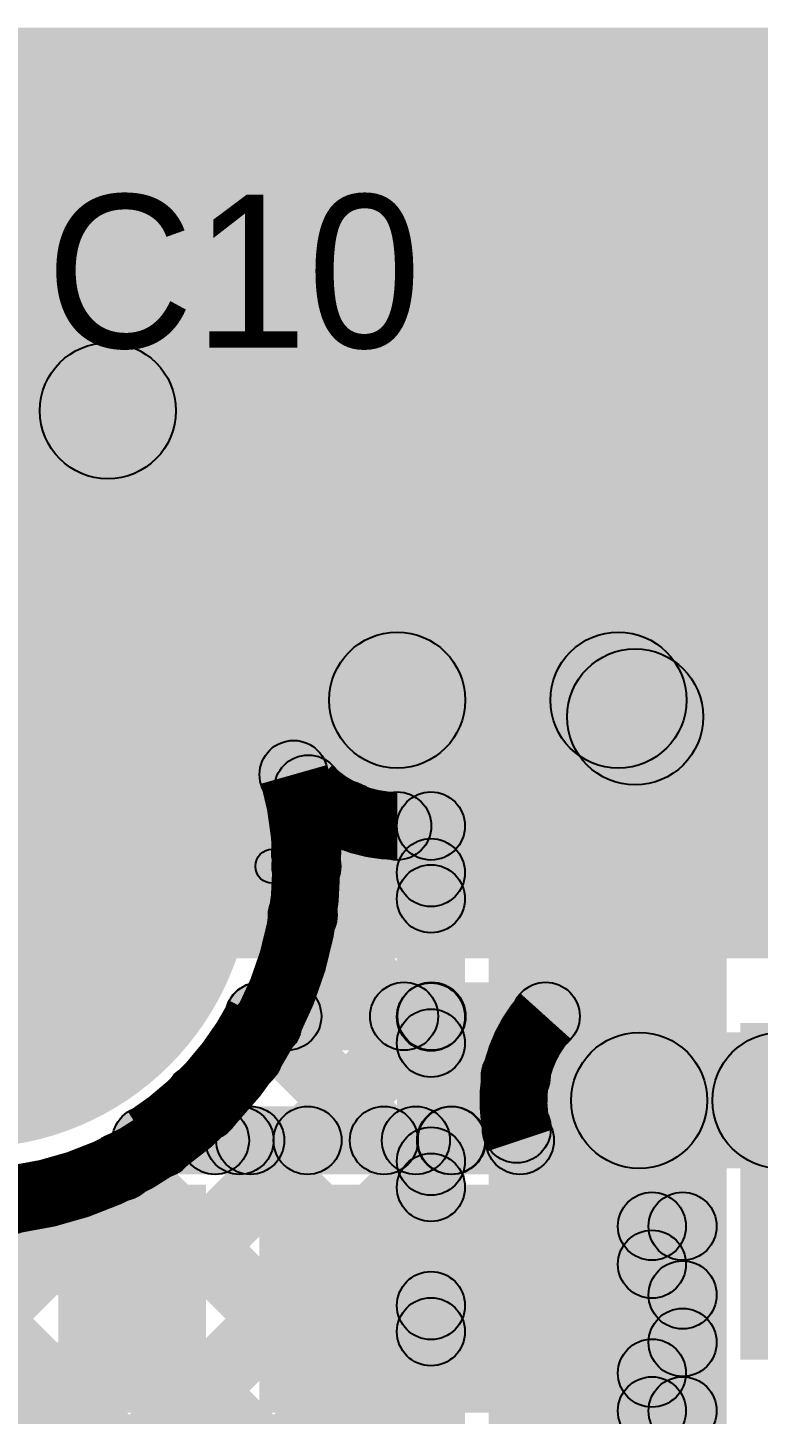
# Model space of a CAD drawing. Header units: millimetres. Extents: x 1.65 to 3.65, y 2.62 to 4.07.
# Drawn here: x 2.6854 to 2.9002, y 3.663 to 4.0706 of the extents above; entities that cross this region are included whole.
import ezdxf

# ---------------------------------------------------------------- set-up
doc = ezdxf.new("R2010")
doc.units = ezdxf.units.MM
doc.header["$MEASUREMENT"] = 0
for name, color, linetype in [('BottomLayer', 5, 'Continuous'), ('BottomSolder', 6, 'Continuous'), ('PadHoleLayer', 156, 'Continuous'), ('TopLayer', 1, 'Continuous'), ('TopOverlay', 2, 'Continuous'), ('TopPaste', 8, 'Continuous'), ('TopSolder', 216, 'Continuous'), ('ViaHoleLayer', 16, 'Continuous')]:
    doc.layers.add(name, color=color, linetype=linetype)

# ---------------------------------------------------------------- blocks, each defined once
blk = doc.blocks.new('ESP32_S2_WROOM_4MB__4')
at = {"layer": 'TopLayer'}
for points in [[(0.31496, -0.29232), (0.37402, -0.29232), (0.37402, -0.32776), (0.31496, -0.32776)], [(0.31496, -0.35138), (0.37402, -0.35138), (0.37402, -0.38681), (0.31496, -0.38681)], [(0.31496, -0.41043), (0.37402, -0.41043), (0.37402, -0.44587), (0.31496, -0.44587)]]:
    blk.add_hatch(color=1, dxfattribs=at).paths.add_polyline_path(points)
at = {"layer": 'TopPaste'}
for points in [[(0.31496, -0.29232), (0.37402, -0.29232), (0.37402, -0.32776), (0.31496, -0.32776)], [(0.31496, -0.35138), (0.37402, -0.35138), (0.37402, -0.38681), (0.31496, -0.38681)], [(0.31496, -0.41043), (0.37402, -0.41043), (0.37402, -0.44587), (0.31496, -0.44587)]]:
    blk.add_hatch(color=8, dxfattribs=at).paths.add_polyline_path(points)
at = {"layer": 'TopSolder'}
for points in [[(0.31096, -0.28832), (0.37802, -0.28832), (0.37802, -0.33176), (0.31096, -0.33176)], [(0.31096, -0.34738), (0.37802, -0.34738), (0.37802, -0.39081), (0.31096, -0.39081)], [(0.31096, -0.40643), (0.37802, -0.40643), (0.37802, -0.44987), (0.31096, -0.44987)]]:
    blk.add_hatch(color=216, dxfattribs=at).paths.add_polyline_path(points)
blk = doc.blocks.new('SW_420_9')
at = {"layer": 'BottomLayer'}
h = blk.add_hatch(color=5, dxfattribs=at)
edge = h.paths.add_edge_path()
edge.add_arc((-0.30315, 0), 0.03937, 0, 360)
at = {"layer": 'BottomSolder'}
h = blk.add_hatch(color=6, dxfattribs=at)
edge = h.paths.add_edge_path()
edge.add_arc((-0.30315, 0), 0.04337, 0, 360)
at = {"layer": 'PadHoleLayer'}
h = blk.add_hatch(color=156, dxfattribs=at)
edge = h.paths.add_edge_path()
edge.add_arc((-0.30315, 0), 0.01969, 0, 360)
at = {"layer": 'TopLayer'}
h = blk.add_hatch(color=1, dxfattribs=at)
edge = h.paths.add_edge_path()
edge.add_arc((-0.30315, 0), 0.03937, 0, 360)
at = {"layer": 'TopSolder'}
h = blk.add_hatch(color=216, dxfattribs=at)
edge = h.paths.add_edge_path()
edge.add_arc((-0.30315, 0), 0.04337, 0, 360)

msp = doc.modelspace()

# ---------------------------------------------------------------- hatches: boundary and pattern name
at = {"layer": 'BottomLayer'}
for points in [[(2.563, 4.017), (3.6424, 4.017), (3.6424, 4.0706), (2.563, 4.0706)], [(2.793, 3.924), (3.383, 3.924), (3.383, 4.022), (2.793, 4.022)], [(2.611, 3.938), (2.611, 3.978), (2.709, 3.978), (2.709, 3.938)], [(2.69486, 3.94386), (2.72314, 3.97214), (2.80822, 3.88707), (2.77993, 3.85878)], [(2.79407, 3.85293), (2.79407, 3.89293), (2.85911, 3.89293), (2.85911, 3.85293)], [(2.821, 3.39), (2.891, 3.39), (2.891, 3.893), (2.821, 3.893)], [(2.84496, 3.85878), (2.87325, 3.88707), (2.87817, 3.88214), (2.84989, 3.85386)], [(2.75654, 3.844), (2.77068, 3.85814), (2.77498, 3.85383), (2.76084, 3.83969)], [(2.77436, 3.82088), (2.76022, 3.83502), (2.77157, 3.84637), (2.78571, 3.83223)], [(2.77261, 3.83177), (2.78675, 3.84591), (2.81107, 3.82159), (2.79693, 3.80745)], [(2.79407, 3.82593), (2.79407, 3.84593), (2.804, 3.84593), (2.804, 3.82593)], [(2.814, 3.63707), (2.794, 3.63707), (2.794, 3.83593), (2.814, 3.83593)], [(2.66862, 3.81909), (2.66862, 3.82909), (2.75736, 3.82909), (2.75736, 3.81909)], [(2.7572, 3.7613), (2.74306, 3.77544), (2.79693, 3.8293), (2.81107, 3.81516)], [(2.75925, 3.8027), (2.77339, 3.81685), (2.81107, 3.77916), (2.79693, 3.76502)], [(2.62704, 3.58871), (2.6129, 3.60285), (2.79693, 3.78688), (2.81107, 3.77274)], [(2.74878, 3.77075), (2.76292, 3.78489), (2.81107, 3.73674), (2.79693, 3.7226)], [(2.73063, 3.74647), (2.74477, 3.76061), (2.81107, 3.69431), (2.79693, 3.68017)], [(2.62704, 3.63113), (2.6129, 3.64527), (2.71728, 3.74965), (2.73142, 3.73551)], [(2.6547, 3.57394), (2.64055, 3.58808), (2.79693, 3.74445), (2.81107, 3.73031)], [(2.70588, 3.72879), (2.72002, 3.74293), (2.81107, 3.65188), (2.79693, 3.63774)], [(2.6242, 3.72562), (2.63834, 3.73976), (2.81107, 3.56703), (2.79693, 3.55289)], [(2.67326, 3.71898), (2.68741, 3.73312), (2.81107, 3.60946), (2.79693, 3.59532)], [(2.66326, 3.54007), (2.64912, 3.55421), (2.79693, 3.70203), (2.81107, 3.68788)]]:
    msp.add_hatch(color=5, dxfattribs=at).paths.add_polyline_path(points)
h = msp.add_hatch(color=5, dxfattribs=at)
edge = h.paths.add_edge_path()
edge.add_arc((2.709, 3.958), 0.02, 0, 360)
h = msp.add_hatch(color=5, dxfattribs=at)
edge = h.paths.add_edge_path()
edge.add_arc((2.709, 3.958), 0.02, 0, 360)
h = msp.add_hatch(color=5, dxfattribs=at)
edge = h.paths.add_edge_path()
edge.add_arc((2.66862, 3.82409), 0.07874, 0, 360)
h = msp.add_hatch(color=5, dxfattribs=at)
edge = h.paths.add_edge_path()
edge.add_arc((2.79407, 3.87293), 0.02, 0, 360)
h = msp.add_hatch(color=5, dxfattribs=at)
edge = h.paths.add_edge_path()
edge.add_arc((2.79407, 3.87293), 0.02, 0, 360)
h = msp.add_hatch(color=5, dxfattribs=at)
edge = h.paths.add_edge_path()
edge.add_arc((2.85911, 3.87293), 0.02, 0, 360)
h = msp.add_hatch(color=5, dxfattribs=at)
edge = h.paths.add_edge_path()
edge.add_arc((2.85911, 3.87293), 0.02, 0, 360)
h = msp.add_hatch(color=5, dxfattribs=at)
edge = h.paths.add_edge_path()
edge.add_arc((2.86403, 3.868), 0.02, 0, 360)
h = msp.add_hatch(color=5, dxfattribs=at)
edge = h.paths.add_edge_path()
edge.add_arc((2.76361, 3.85107), 0.01, 0, 360)
h = msp.add_hatch(color=5, dxfattribs=at)
edge = h.paths.add_edge_path()
edge.add_arc((2.76361, 3.85107), 0.01, 0, 360)
h = msp.add_hatch(color=5, dxfattribs=at)
edge = h.paths.add_edge_path()
edge.add_arc((2.76791, 3.84676), 0.01, 0, 360)
h = msp.add_hatch(color=5, dxfattribs=at)
edge = h.paths.add_edge_path()
edge.add_arc((2.76791, 3.84676), 0.01, 0, 360)
h = msp.add_hatch(color=5, dxfattribs=at)
edge = h.paths.add_edge_path()
edge.add_arc((2.76791, 3.84676), 0.01, 0, 360)
h = msp.add_hatch(color=5, dxfattribs=at)
edge = h.paths.add_edge_path()
edge.add_arc((2.77864, 3.8393), 0.01, 0, 360)
h = msp.add_hatch(color=5, dxfattribs=at)
edge = h.paths.add_edge_path()
edge.add_arc((2.77968, 3.83884), 0.01, 0, 360)
h = msp.add_hatch(color=5, dxfattribs=at)
edge = h.paths.add_edge_path()
edge.add_arc((2.79407, 3.83593), 0.01, 0, 360)
h = msp.add_hatch(color=5, dxfattribs=at)
edge = h.paths.add_edge_path()
edge.add_arc((2.79407, 3.83593), 0.01, 0, 360)
h = msp.add_hatch(color=5, dxfattribs=at)
edge = h.paths.add_edge_path()
edge.add_arc((2.79407, 3.83593), 0.01, 0, 360)
h = msp.add_hatch(color=5, dxfattribs=at)
edge = h.paths.add_edge_path()
edge.add_arc((2.804, 3.83593), 0.01, 0, 360)
h = msp.add_hatch(color=5, dxfattribs=at)
edge = h.paths.add_edge_path()
edge.add_arc((2.804, 3.83593), 0.01, 0, 360)
h = msp.add_hatch(color=5, dxfattribs=at)
edge = h.paths.add_edge_path()
edge.add_arc((2.76729, 3.82795), 0.01, 0, 360)
h = msp.add_hatch(color=5, dxfattribs=at)
edge = h.paths.add_edge_path()
edge.add_arc((2.76736, 3.82409), 0.01, 0, 360)
h = msp.add_hatch(color=5, dxfattribs=at)
edge = h.paths.add_edge_path()
edge.add_arc((2.76736, 3.82409), 0.01, 0, 360)
h = msp.add_hatch(color=5, dxfattribs=at)
edge = h.paths.add_edge_path()
edge.add_arc((2.804, 3.82223), 0.01, 0, 360)
h = msp.add_hatch(color=5, dxfattribs=at)
edge = h.paths.add_edge_path()
edge.add_arc((2.75736, 3.82409), 0.005, 0, 360)
h = msp.add_hatch(color=5, dxfattribs=at)
edge = h.paths.add_edge_path()
edge.add_arc((2.804, 3.81452), 0.01, 0, 360)
h = msp.add_hatch(color=5, dxfattribs=at)
edge = h.paths.add_edge_path()
edge.add_arc((2.76632, 3.80977), 0.01, 0, 360)
h = msp.add_hatch(color=5, dxfattribs=at)
edge = h.paths.add_edge_path()
edge.add_arc((2.75585, 3.77782), 0.01, 0, 360)
h = msp.add_hatch(color=5, dxfattribs=at)
edge = h.paths.add_edge_path()
edge.add_arc((2.804, 3.77981), 0.01, 0, 360)
h = msp.add_hatch(color=5, dxfattribs=at)
edge = h.paths.add_edge_path()
edge.add_arc((2.804, 3.77209), 0.01, 0, 360)
h = msp.add_hatch(color=5, dxfattribs=at)
edge = h.paths.add_edge_path()
edge.add_arc((2.75013, 3.76837), 0.01, 0, 360)
h = msp.add_hatch(color=5, dxfattribs=at)
edge = h.paths.add_edge_path()
edge.add_arc((2.86525, 3.75525), 0.01181, 0, 360)
h = msp.add_hatch(color=5, dxfattribs=at)
edge = h.paths.add_edge_path()
edge.add_arc((2.7377, 3.75354), 0.01, 0, 360)
h = msp.add_hatch(color=5, dxfattribs=at)
edge = h.paths.add_edge_path()
edge.add_arc((2.72435, 3.74258), 0.01, 0, 360)
h = msp.add_hatch(color=5, dxfattribs=at)
edge = h.paths.add_edge_path()
edge.add_arc((2.804, 3.73738), 0.01, 0, 360)
h = msp.add_hatch(color=5, dxfattribs=at)
edge = h.paths.add_edge_path()
edge.add_arc((2.71295, 3.73586), 0.01, 0, 360)
h = msp.add_hatch(color=5, dxfattribs=at)
edge = h.paths.add_edge_path()
edge.add_arc((2.804, 3.72967), 0.01, 0, 360)
h = msp.add_hatch(color=5, dxfattribs=at)
edge = h.paths.add_edge_path()
edge.add_arc((2.68034, 3.72605), 0.01, 0, 360)
h = msp.add_hatch(color=5, dxfattribs=at)
edge = h.paths.add_edge_path()
edge.add_arc((2.804, 3.69495), 0.01, 0, 360)
h = msp.add_hatch(color=5, dxfattribs=at)
edge = h.paths.add_edge_path()
edge.add_arc((2.804, 3.68724), 0.01, 0, 360)
at = {"layer": 'BottomSolder'}
h = msp.add_hatch(color=6, dxfattribs=at)
edge = h.paths.add_edge_path()
edge.add_arc((2.66862, 3.82409), 0.08274, 0, 360)
at = {"layer": 'PadHoleLayer'}
h = msp.add_hatch(color=156, dxfattribs=at)
edge = h.paths.add_edge_path()
edge.add_arc((2.66862, 3.82409), 0.04016, 0, 360)
at = {"layer": 'TopLayer'}
for points in [[(2.641, 3.797), (2.982, 3.797), (2.982, 4.07), (2.641, 4.07)], [(2.73234, 3.73643), (2.7182, 3.75058), (2.7547, 3.78707), (2.76884, 3.77293)], [(2.7466, 3.77293), (2.76074, 3.78707), (2.79723, 3.75058), (2.78309, 3.73643)], [(2.7536, 3.77), (2.7536, 3.79), (2.83775, 3.79), (2.83775, 3.77)], [(2.77477, 3.73643), (2.76063, 3.75058), (2.79712, 3.78707), (2.81126, 3.77293)], [(2.78902, 3.77293), (2.80316, 3.78707), (2.83628, 3.75396), (2.82214, 3.73981)], [(2.86525, 3.73525), (2.86525, 3.77525), (2.90675, 3.77525), (2.90675, 3.73525)], [(2.895, 3.679), (2.99, 3.679), (2.99, 3.778), (2.895, 3.778)], [(2.81719, 3.73643), (2.80305, 3.75058), (2.82186, 3.76938), (2.836, 3.75524)], [(2.89261, 3.74111), (2.92089, 3.76939), (2.95152, 3.73876), (2.92324, 3.71048)], [(2.72851, 3.74859), (2.74265, 3.76273), (2.75481, 3.75058), (2.74067, 3.73643)], [(2.72031, 3.7335), (2.72031, 3.7535), (2.7405, 3.7535), (2.7405, 3.7335)], [(2.7405, 3.7335), (2.7405, 3.7535), (2.75088, 3.7535), (2.75088, 3.7335)], [(2.7405, 3.7335), (2.7405, 3.7535), (2.75088, 3.7535), (2.75088, 3.7335)], [(2.75088, 3.7335), (2.75088, 3.7535), (2.79956, 3.7535), (2.79956, 3.7335)], [(2.79956, 3.7335), (2.79956, 3.7535), (2.80994, 3.7535), (2.80994, 3.7335)], [(2.79956, 3.7335), (2.79956, 3.7535), (2.80994, 3.7535), (2.80994, 3.7335)], [(2.80994, 3.7335), (2.80994, 3.7535), (2.83016, 3.7535), (2.83016, 3.7335)], [(2.86899, 3.70825), (2.86899, 3.72825), (2.878, 3.72825), (2.878, 3.70825)], [(2.87899, 3.664), (2.85899, 3.664), (2.85899, 3.71825), (2.87899, 3.71825)], [(2.888, 3.664), (2.868, 3.664), (2.868, 3.71825), (2.888, 3.71825)], [(2.86192, 3.70003), (2.87606, 3.71417), (2.88507, 3.70516), (2.87093, 3.69102)], [(2.87606, 3.66802), (2.86192, 3.68216), (2.87093, 3.69117), (2.88507, 3.67703)], [(2.87606, 3.66802), (2.86192, 3.68216), (2.87093, 3.69117), (2.88507, 3.67703)], [(2.86899, 3.654), (2.86899, 3.674), (2.878, 3.674), (2.878, 3.654)]]:
    msp.add_hatch(color=1, dxfattribs=at).paths.add_polyline_path(points)
h = msp.add_hatch(color=1, dxfattribs=at)
edge = h.paths.add_edge_path()
edge.add_arc((2.66862, 3.82409), 0.07874, 0, 360)
h = msp.add_hatch(color=1, dxfattribs=at)
edge = h.paths.add_edge_path()
edge.add_arc((2.7536, 3.78), 0.01, 0, 360)
h = msp.add_hatch(color=1, dxfattribs=at)
edge = h.paths.add_edge_path()
edge.add_arc((2.7536, 3.78), 0.01, 0, 360)
h = msp.add_hatch(color=1, dxfattribs=at)
edge = h.paths.add_edge_path()
edge.add_arc((2.75367, 3.78), 0.01, 0, 360)
h = msp.add_hatch(color=1, dxfattribs=at)
edge = h.paths.add_edge_path()
edge.add_arc((2.76177, 3.78), 0.01, 0, 360)
h = msp.add_hatch(color=1, dxfattribs=at)
edge = h.paths.add_edge_path()
edge.add_arc((2.79609, 3.78), 0.01, 0, 360)
h = msp.add_hatch(color=1, dxfattribs=at)
edge = h.paths.add_edge_path()
edge.add_arc((2.80419, 3.78), 0.01, 0, 360)
h = msp.add_hatch(color=1, dxfattribs=at)
edge = h.paths.add_edge_path()
edge.add_arc((2.83775, 3.78), 0.01, 0, 360)
h = msp.add_hatch(color=1, dxfattribs=at)
edge = h.paths.add_edge_path()
edge.add_arc((2.83775, 3.78), 0.01, 0, 360)
h = msp.add_hatch(color=1, dxfattribs=at)
edge = h.paths.add_edge_path()
edge.add_arc((2.86525, 3.75525), 0.02, 0, 360)
h = msp.add_hatch(color=1, dxfattribs=at)
edge = h.paths.add_edge_path()
edge.add_arc((2.90675, 3.75525), 0.02, 0, 360)
h = msp.add_hatch(color=1, dxfattribs=at)
edge = h.paths.add_edge_path()
edge.add_arc((2.90675, 3.75525), 0.02, 0, 360)
h = msp.add_hatch(color=1, dxfattribs=at)
edge = h.paths.add_edge_path()
edge.add_arc((2.82893, 3.76231), 0.01, 0, 360)
h = msp.add_hatch(color=1, dxfattribs=at)
edge = h.paths.add_edge_path()
edge.add_arc((2.86525, 3.75525), 0.01181, 0, 360)
h = msp.add_hatch(color=1, dxfattribs=at)
edge = h.paths.add_edge_path()
edge.add_arc((2.73558, 3.75566), 0.01, 0, 360)
h = msp.add_hatch(color=1, dxfattribs=at)
edge = h.paths.add_edge_path()
edge.add_arc((2.82921, 3.74688), 0.01, 0, 360)
h = msp.add_hatch(color=1, dxfattribs=at)
edge = h.paths.add_edge_path()
edge.add_arc((2.72031, 3.7435), 0.01, 0, 360)
h = msp.add_hatch(color=1, dxfattribs=at)
edge = h.paths.add_edge_path()
edge.add_arc((2.72031, 3.7435), 0.01, 0, 360)
h = msp.add_hatch(color=1, dxfattribs=at)
edge = h.paths.add_edge_path()
edge.add_arc((2.72527, 3.7435), 0.01, 0, 360)
h = msp.add_hatch(color=1, dxfattribs=at)
edge = h.paths.add_edge_path()
edge.add_arc((2.7405, 3.7435), 0.01, 0, 360)
h = msp.add_hatch(color=1, dxfattribs=at)
edge = h.paths.add_edge_path()
edge.add_arc((2.7405, 3.7435), 0.01, 0, 360)
h = msp.add_hatch(color=1, dxfattribs=at)
edge = h.paths.add_edge_path()
edge.add_arc((2.7405, 3.7435), 0.01, 0, 360)
h = msp.add_hatch(color=1, dxfattribs=at)
edge = h.paths.add_edge_path()
edge.add_arc((2.74774, 3.7435), 0.01, 0, 360)
h = msp.add_hatch(color=1, dxfattribs=at)
edge = h.paths.add_edge_path()
edge.add_arc((2.75088, 3.7435), 0.01, 0, 360)
h = msp.add_hatch(color=1, dxfattribs=at)
edge = h.paths.add_edge_path()
edge.add_arc((2.75088, 3.7435), 0.01, 0, 360)
h = msp.add_hatch(color=1, dxfattribs=at)
edge = h.paths.add_edge_path()
edge.add_arc((2.75088, 3.7435), 0.01, 0, 360)
h = msp.add_hatch(color=1, dxfattribs=at)
edge = h.paths.add_edge_path()
edge.add_arc((2.7677, 3.7435), 0.01, 0, 360)
h = msp.add_hatch(color=1, dxfattribs=at)
edge = h.paths.add_edge_path()
edge.add_arc((2.79016, 3.7435), 0.01, 0, 360)
h = msp.add_hatch(color=1, dxfattribs=at)
edge = h.paths.add_edge_path()
edge.add_arc((2.79956, 3.7435), 0.01, 0, 360)
h = msp.add_hatch(color=1, dxfattribs=at)
edge = h.paths.add_edge_path()
edge.add_arc((2.79956, 3.7435), 0.01, 0, 360)
h = msp.add_hatch(color=1, dxfattribs=at)
edge = h.paths.add_edge_path()
edge.add_arc((2.79956, 3.7435), 0.01, 0, 360)
h = msp.add_hatch(color=1, dxfattribs=at)
edge = h.paths.add_edge_path()
edge.add_arc((2.80994, 3.7435), 0.01, 0, 360)
h = msp.add_hatch(color=1, dxfattribs=at)
edge = h.paths.add_edge_path()
edge.add_arc((2.80994, 3.7435), 0.01, 0, 360)
h = msp.add_hatch(color=1, dxfattribs=at)
edge = h.paths.add_edge_path()
edge.add_arc((2.80994, 3.7435), 0.01, 0, 360)
h = msp.add_hatch(color=1, dxfattribs=at)
edge = h.paths.add_edge_path()
edge.add_arc((2.81012, 3.7435), 0.01, 0, 360)
h = msp.add_hatch(color=1, dxfattribs=at)
edge = h.paths.add_edge_path()
edge.add_arc((2.83016, 3.7435), 0.01, 0, 360)
h = msp.add_hatch(color=1, dxfattribs=at)
edge = h.paths.add_edge_path()
edge.add_arc((2.83016, 3.7435), 0.01, 0, 360)
h = msp.add_hatch(color=1, dxfattribs=at)
edge = h.paths.add_edge_path()
edge.add_arc((2.86899, 3.71825), 0.01, 0, 360)
h = msp.add_hatch(color=1, dxfattribs=at)
edge = h.paths.add_edge_path()
edge.add_arc((2.86899, 3.71825), 0.01, 0, 360)
h = msp.add_hatch(color=1, dxfattribs=at)
edge = h.paths.add_edge_path()
edge.add_arc((2.878, 3.71825), 0.01, 0, 360)
h = msp.add_hatch(color=1, dxfattribs=at)
edge = h.paths.add_edge_path()
edge.add_arc((2.878, 3.71825), 0.01, 0, 360)
h = msp.add_hatch(color=1, dxfattribs=at)
edge = h.paths.add_edge_path()
edge.add_arc((2.86899, 3.7071), 0.01, 0, 360)
h = msp.add_hatch(color=1, dxfattribs=at)
edge = h.paths.add_edge_path()
edge.add_arc((2.878, 3.69809), 0.01, 0, 360)
h = msp.add_hatch(color=1, dxfattribs=at)
edge = h.paths.add_edge_path()
edge.add_arc((2.878, 3.6841), 0.01, 0, 360)
h = msp.add_hatch(color=1, dxfattribs=at)
edge = h.paths.add_edge_path()
edge.add_arc((2.878, 3.6841), 0.01, 0, 360)
h = msp.add_hatch(color=1, dxfattribs=at)
edge = h.paths.add_edge_path()
edge.add_arc((2.86899, 3.67509), 0.01, 0, 360)
h = msp.add_hatch(color=1, dxfattribs=at)
edge = h.paths.add_edge_path()
edge.add_arc((2.86899, 3.67509), 0.01, 0, 360)
h = msp.add_hatch(color=1, dxfattribs=at)
edge = h.paths.add_edge_path()
edge.add_arc((2.86899, 3.664), 0.01, 0, 360)
h = msp.add_hatch(color=1, dxfattribs=at)
edge = h.paths.add_edge_path()
edge.add_arc((2.86899, 3.664), 0.01, 0, 360)
h = msp.add_hatch(color=1, dxfattribs=at)
edge = h.paths.add_edge_path()
edge.add_arc((2.878, 3.664), 0.01, 0, 360)
h = msp.add_hatch(color=1, dxfattribs=at)
edge = h.paths.add_edge_path()
edge.add_arc((2.878, 3.664), 0.01, 0, 360)
at = {"layer": 'TopSolder'}
h = msp.add_hatch(color=216, dxfattribs=at)
edge = h.paths.add_edge_path()
edge.add_arc((2.66862, 3.82409), 0.08274, 0, 360)
at = {"layer": 'ViaHoleLayer'}
h = msp.add_hatch(color=16, dxfattribs=at)
edge = h.paths.add_edge_path()
edge.add_arc((2.86525, 3.75525), 0.00591, 0, 360)

# ---------------------------------------------------------------- linework, layer by layer
at = {"layer": 'BottomLayer', "const_width": 0.02}
for points in [[(2.76361, 3.85107, -0.069282), (2.76736, 3.82409)], [(2.79407, 3.83593, -0.198912), (2.76791, 3.84676)], [(2.79407, 3.83593, -0.198912), (2.76791, 3.84676)], [(2.76736, 3.82409, -1.111548), (2.57207, 3.84479)]]:
    msp.add_lwpolyline(points, format="xyb", dxfattribs=at)
at = {"layer": 'BottomLayer'}
for centre, radius in [((2.709, 3.958), 0.02), ((2.709, 3.958), 0.02), ((2.79407, 3.87293), 0.02), ((2.79407, 3.87293), 0.02), ((2.85911, 3.87293), 0.02), ((2.85911, 3.87293), 0.02), ((2.86403, 3.868), 0.02), ((2.76361, 3.85107), 0.01), ((2.76361, 3.85107), 0.01), ((2.76791, 3.84676), 0.01), ((2.76791, 3.84676), 0.01), ((2.76791, 3.84676), 0.01), ((2.77864, 3.8393), 0.01), ((2.77968, 3.83884), 0.01), ((2.79407, 3.83593), 0.01), ((2.79407, 3.83593), 0.01), ((2.79407, 3.83593), 0.01), ((2.804, 3.83593), 0.01), ((2.804, 3.83593), 0.01), ((2.76729, 3.82795), 0.01), ((2.76736, 3.82409), 0.01), ((2.76736, 3.82409), 0.01), ((2.804, 3.82223), 0.01), ((2.75736, 3.82409), 0.005), ((2.804, 3.81452), 0.01), ((2.76632, 3.80977), 0.01), ((2.75585, 3.77782), 0.01), ((2.804, 3.77981), 0.01), ((2.804, 3.77209), 0.01), ((2.75013, 3.76837), 0.01), ((2.7377, 3.75354), 0.01), ((2.72435, 3.74258), 0.01), ((2.804, 3.73738), 0.01), ((2.71295, 3.73586), 0.01), ((2.804, 3.72967), 0.01), ((2.68034, 3.72605), 0.01), ((2.804, 3.69495), 0.01), ((2.804, 3.68724), 0.01)]:
    msp.add_circle(centre, radius, dxfattribs=at)
at = {"layer": 'TopLayer', "const_width": 0.02}
for points in [[(2.7536, 3.78, -0.131223), (2.72031, 3.7435)], [(2.83016, 3.7435, -0.270256), (2.83775, 3.78)]]:
    msp.add_lwpolyline(points, format="xyb", dxfattribs=at)
at = {"layer": 'TopLayer'}
for centre, radius in [((2.7536, 3.78), 0.01), ((2.7536, 3.78), 0.01), ((2.75367, 3.78), 0.01), ((2.76177, 3.78), 0.01), ((2.79609, 3.78), 0.01), ((2.80419, 3.78), 0.01), ((2.83775, 3.78), 0.01), ((2.83775, 3.78), 0.01), ((2.86525, 3.75525), 0.02), ((2.90675, 3.75525), 0.02), ((2.90675, 3.75525), 0.02), ((2.82893, 3.76231), 0.01), ((2.73558, 3.75566), 0.01), ((2.82921, 3.74688), 0.01), ((2.72031, 3.7435), 0.01), ((2.72031, 3.7435), 0.01), ((2.72527, 3.7435), 0.01), ((2.7405, 3.7435), 0.01), ((2.7405, 3.7435), 0.01), ((2.7405, 3.7435), 0.01), ((2.74774, 3.7435), 0.01), ((2.75088, 3.7435), 0.01), ((2.75088, 3.7435), 0.01), ((2.75088, 3.7435), 0.01), ((2.7677, 3.7435), 0.01), ((2.79016, 3.7435), 0.01), ((2.79956, 3.7435), 0.01), ((2.79956, 3.7435), 0.01), ((2.79956, 3.7435), 0.01), ((2.80994, 3.7435), 0.01), ((2.80994, 3.7435), 0.01), ((2.80994, 3.7435), 0.01), ((2.81012, 3.7435), 0.01), ((2.83016, 3.7435), 0.01), ((2.83016, 3.7435), 0.01), ((2.86899, 3.71825), 0.01), ((2.86899, 3.71825), 0.01), ((2.878, 3.71825), 0.01), ((2.878, 3.71825), 0.01), ((2.86899, 3.7071), 0.01), ((2.878, 3.69809), 0.01), ((2.878, 3.6841), 0.01), ((2.878, 3.6841), 0.01), ((2.86899, 3.67509), 0.01), ((2.86899, 3.67509), 0.01), ((2.86899, 3.664), 0.01), ((2.86899, 3.664), 0.01), ((2.878, 3.664), 0.01), ((2.878, 3.664), 0.01)]:
    msp.add_circle(centre, radius, dxfattribs=at)

# ---------------------------------------------------------------- block references
msp.add_blockref('SW_420_9', (3.14685, 3.965))
at = {"rotation": 90}
msp.add_blockref('ESP32_S2_WROOM_4MB__4', (2.40613, 3.35249), dxfattribs=at)

# ---------------------------------------------------------------- texts
at = {"layer": 'TopOverlay'}
for s, height, p in [('C10', 0.045, (2.69077, 3.97651)), ('*', 0.1, (2.68611, 3.89437))]:
    msp.add_text(s, height=height, dxfattribs=at).set_placement(p)

doc.saveas('drawing.dxf')
